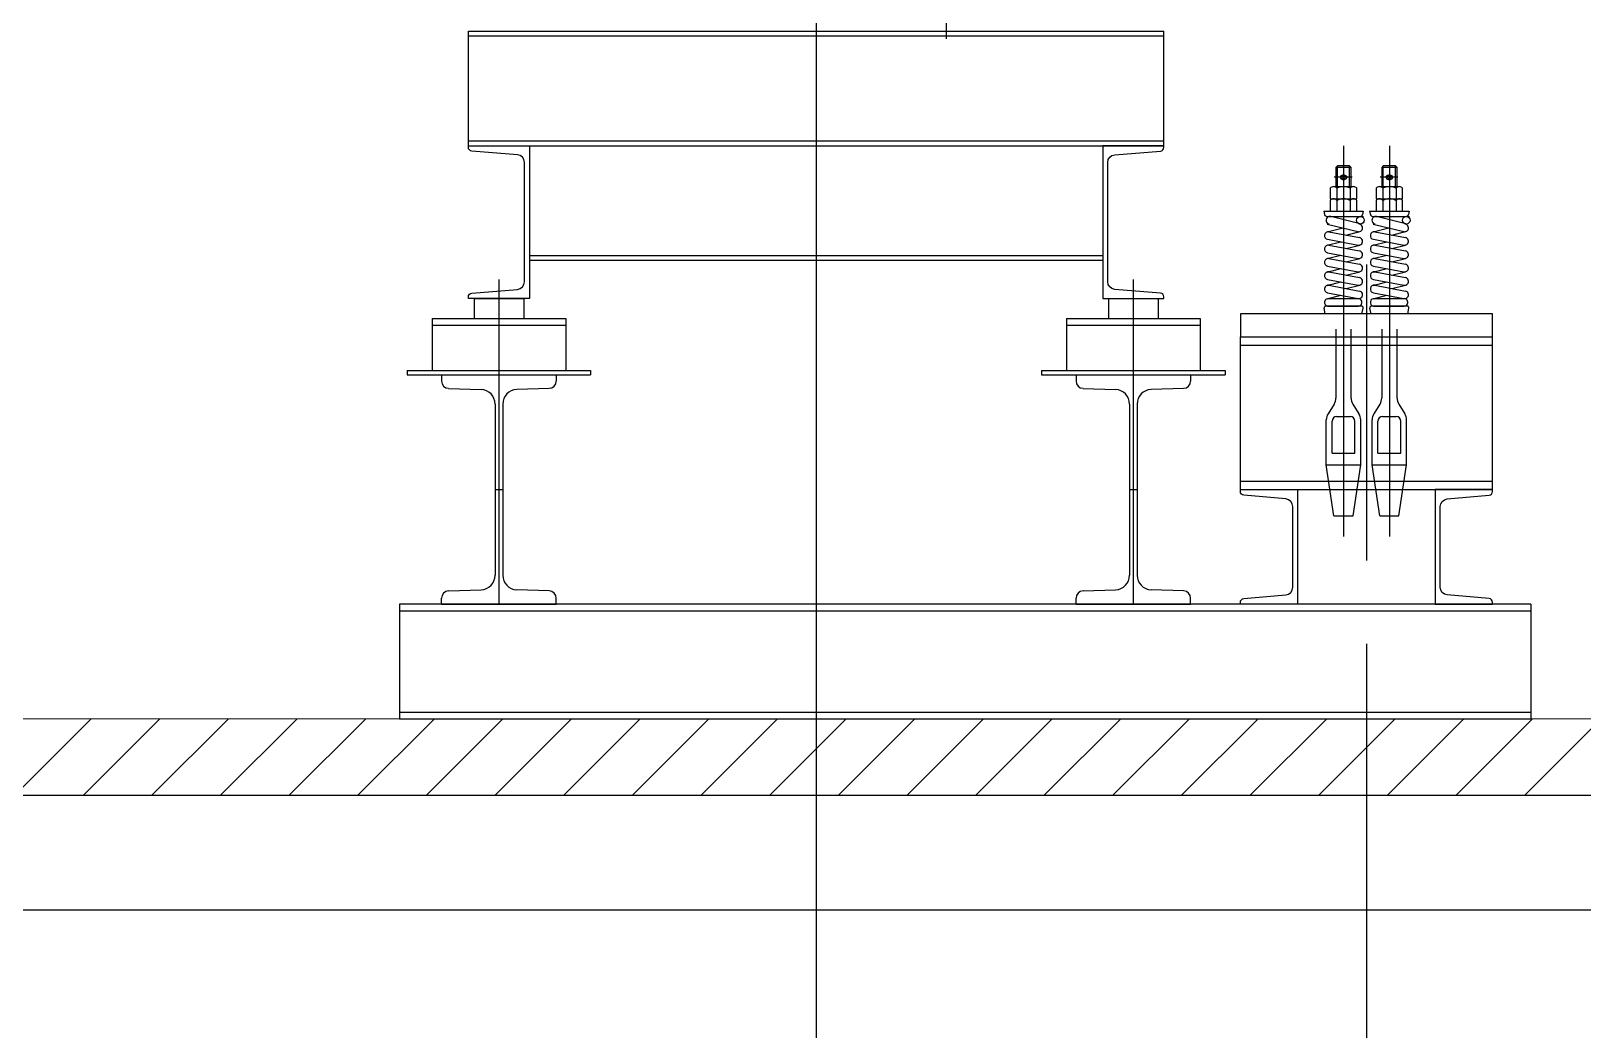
# Model space of a CAD drawing. Header units: millimetres. Extents: x 2370 to 266135, y -585395 to 33485.
# Drawn here: x 66628 to 68658, y 15019 to 16326 of the extents above; entities that cross this region are included whole.
import ezdxf
from ezdxf.lldxf.tags import DXFTag

# ---------------------------------------------------------------- set-up
doc = ezdxf.new("R2010")
doc.units = ezdxf.units.MM
doc.layers.add('0해치', color=253, linetype='Continuous', lineweight=9)
for name, color, linetype in [('1', 1, 'CENTER2'), ('A-CEN', 22, 'Continuous'), ('C', 1, 'CENTER'), ('HOI', 7, 'Continuous'), ('주단면도-1$0$A-FIN-TYP1', 6, 'Continuous'), ('주단면도-1$0$A-ST-CONC', 2, 'Continuous')]:
    doc.layers.add(name, color=color, linetype=linetype)
tags = doc.linetypes.add('CENTER', pattern=[2, 1.25, -0.25, 0.25, -0.25]).pattern_tags.tags
tags[10:11] = [DXFTag(74, 4), DXFTag(75, 0), DXFTag(340, '0'), DXFTag(46, 1.0), DXFTag(50, 0.0), DXFTag(44, 0.0), DXFTag(45, 0.0)]
tags[8:9] = [DXFTag(74, 4), DXFTag(75, 0), DXFTag(340, '0'), DXFTag(46, 1.0), DXFTag(50, 0.0), DXFTag(44, 0.0), DXFTag(45, 0.0)]
tags[6:7] = [DXFTag(74, 4), DXFTag(75, 0), DXFTag(340, '0'), DXFTag(46, 1.0), DXFTag(50, 0.0), DXFTag(44, 0.0), DXFTag(45, 0.0)]
tags[4:5] = [DXFTag(74, 4), DXFTag(75, 0), DXFTag(340, '0'), DXFTag(46, 1.0), DXFTag(50, 0.0), DXFTag(44, 0.0), DXFTag(45, 0.0)]
tags = doc.linetypes.add('CENTER2', pattern=[1.125, 0.75, -0.125, 0.125, -0.125]).pattern_tags.tags
tags[10:11] = [DXFTag(74, 4), DXFTag(75, 0), DXFTag(340, '0'), DXFTag(46, 1.0), DXFTag(50, 0.0), DXFTag(44, 0.0), DXFTag(45, 0.0)]
tags[8:9] = [DXFTag(74, 4), DXFTag(75, 0), DXFTag(340, '0'), DXFTag(46, 1.0), DXFTag(50, 0.0), DXFTag(44, 0.0), DXFTag(45, 0.0)]
tags[6:7] = [DXFTag(74, 4), DXFTag(75, 0), DXFTag(340, '0'), DXFTag(46, 1.0), DXFTag(50, 0.0), DXFTag(44, 0.0), DXFTag(45, 0.0)]
tags[4:5] = [DXFTag(74, 4), DXFTag(75, 0), DXFTag(340, '0'), DXFTag(46, 1.0), DXFTag(50, 0.0), DXFTag(44, 0.0), DXFTag(45, 0.0)]
tags = doc.linetypes.add('PHANTOM2', pattern=[1.25, 0.625, -0.125, 0.125, -0.125, 0.125, -0.125]).pattern_tags.tags
tags[14:15] = [DXFTag(74, 4), DXFTag(75, 0), DXFTag(340, '0'), DXFTag(46, 1.0), DXFTag(50, 0.0), DXFTag(44, 0.0), DXFTag(45, 0.0)]
tags[12:13] = [DXFTag(74, 4), DXFTag(75, 0), DXFTag(340, '0'), DXFTag(46, 1.0), DXFTag(50, 0.0), DXFTag(44, 0.0), DXFTag(45, 0.0)]
tags[10:11] = [DXFTag(74, 4), DXFTag(75, 0), DXFTag(340, '0'), DXFTag(46, 1.0), DXFTag(50, 0.0), DXFTag(44, 0.0), DXFTag(45, 0.0)]
tags[8:9] = [DXFTag(74, 4), DXFTag(75, 0), DXFTag(340, '0'), DXFTag(46, 1.0), DXFTag(50, 0.0), DXFTag(44, 0.0), DXFTag(45, 0.0)]
tags[6:7] = [DXFTag(74, 4), DXFTag(75, 0), DXFTag(340, '0'), DXFTag(46, 1.0), DXFTag(50, 0.0), DXFTag(44, 0.0), DXFTag(45, 0.0)]
tags[4:5] = [DXFTag(74, 4), DXFTag(75, 0), DXFTag(340, '0'), DXFTag(46, 1.0), DXFTag(50, 0.0), DXFTag(44, 0.0), DXFTag(45, 0.0)]

# ---------------------------------------------------------------- blocks, each defined once
blk = doc.blocks.new('sdfsdafsdafsdaf')
for p, q in [((-32.5, 50), (32.5, 50)), ((-32.5, 50), (-32.5, 24)), ((32.5, 50), (32.5, 24)), ((-87.5, 24), (87.5, 24)), ((-87.5, 24), (-87.5, -44)), ((87.5, 24), (87.5, -44)), ((-87.5, 15), (87.5, 15)), ((-120, -44), (120, -44)), ((-120, -44), (-120, -50)), ((-120, -50), (120, -50)), ((120, -44), (120, -50))]:
    blk.add_line(p, q)
at = {"layer": '1'}
blk.add_line((0, 75), (0, -75), dxfattribs=at)
blk = doc.blocks.new('I300x150')
for p, q in [((40620.9, 45840.5), (40770.9, 45840.5)), ((40620.9, 45840.5), (40620.9, 45832.5)), ((40695.9, 45840.5), (40695.9, 45540.5)), ((40770.9, 45840.5), (40770.9, 45832.5)), ((40630.1, 45823), (40672.6, 45821.5)), ((40761.7, 45823), (40719.2, 45821.5)), ((40690.9, 45802.5), (40690.9, 45578.5)), ((40700.9, 45802.5), (40700.9, 45578.5)), ((40690.9, 45690.5), (40700.9, 45690.5)), ((40620.9, 45540.5), (40620.9, 45548.5)), ((40630.1, 45558), (40672.6, 45559.5)), ((40761.7, 45558), (40719.2, 45559.5)), ((40770.9, 45540.5), (40770.9, 45548.5)), ((40620.9, 45540.5), (40770.9, 45540.5))]:
    blk.add_line(p, q)
for centre, radius, start, end in [((40630.4, 45832.5), 9.5, 180, 268), ((40761.4, 45832.5), 9.5, 272, 0), ((40671.9, 45802.5), 19, 0, 88), ((40719.9, 45802.5), 19, 92, 180), ((40671.9, 45578.5), 19, 272, 0), ((40719.9, 45578.5), 19, 180, 268), ((40630.4, 45548.5), 9.5, 92, 180), ((40761.4, 45548.5), 9.5, 0, 88)]:
    blk.add_arc(centre, radius, start, end)
blk = doc.blocks.new('SR2435423')
for name, p in [('sdfsdafsdafsdaf', (250930.1, 164795.8)), ('sdfsdafsdafsdaf', (251760.1, 164795.8)), ('I300x150', (210234.2, 118905.3)), ('I300x150', (211064.2, 118905.3))]:
    blk.add_blockref(name, p)
blk = doc.blocks.new('23423534')
at = {"color": 6, "linetype": 'PHANTOM2'}
for p, q in [((251417.6, 165155.1), (251415.6, 165153.1)), ((251435.6, 165153.1), (251415.6, 165153.1)), ((251415.6, 165153.1), (251415.6, 165127.9)), ((251433.6, 165155.1), (251417.6, 165155.1)), ((251417.6, 165127.9), (251417.6, 165155.1)), ((251435.6, 165153.1), (251433.6, 165155.1)), ((251433.6, 165127.9), (251433.6, 165155.1)), ((251435.6, 165127.9), (251435.6, 165153.1)), ((251477.6, 165155.1), (251475.6, 165153.1)), ((251495.6, 165153.1), (251475.6, 165153.1)), ((251475.6, 165153.1), (251475.6, 165127.9)), ((251493.6, 165155.1), (251477.6, 165155.1)), ((251477.6, 165127.9), (251477.6, 165155.1)), ((251495.6, 165153.1), (251493.6, 165155.1)), ((251493.6, 165127.9), (251493.6, 165155.1)), ((251495.6, 165127.9), (251495.6, 165153.1)), ((251436.8, 165140.1), (251413.5, 165140.1)), ((251423.3, 165142.4), (251427.9, 165142.4)), ((251427.9, 165137.8), (251423.3, 165137.8)), ((251496.8, 165140.1), (251473.5, 165140.1)), ((251483.3, 165142.4), (251487.9, 165142.4)), ((251487.9, 165137.8), (251483.3, 165137.8)), ((251408.3, 165125.9), (251408.3, 165111.9)), ((251408.3, 165111.9), (251442.9, 165111.9)), ((251408.3, 165109.9), (251408.3, 165095.9)), ((251412.6, 165127.9), (251438.6, 165127.9)), ((251417, 165125.9), (251417, 165111.9)), ((251417, 165109.9), (251417, 165095.9)), ((251434.3, 165125.9), (251434.3, 165111.9)), ((251434.3, 165109.9), (251434.3, 165095.9)), ((251442.9, 165111.9), (251442.9, 165125.9)), ((251442.9, 165095.9), (251442.9, 165109.9)), ((251468.3, 165125.9), (251468.3, 165111.9)), ((251468.3, 165111.9), (251502.9, 165111.9)), ((251468.3, 165109.9), (251468.3, 165095.9)), ((251472.6, 165127.9), (251498.6, 165127.9)), ((251477, 165125.9), (251477, 165111.9)), ((251477, 165109.9), (251477, 165095.9)), ((251494.3, 165125.9), (251494.3, 165111.9)), ((251494.3, 165109.9), (251494.3, 165095.9)), ((251502.9, 165111.9), (251502.9, 165125.9)), ((251502.9, 165095.9), (251502.9, 165109.9)), ((251399.7, 165095.9), (251400.7, 165091.3)), ((251399.7, 165095.9), (251451.5, 165095.9)), ((251403.7, 165088.9), (251451.8, 165088.9)), ((251448.9, 165078.7), (251408.9, 165088.7)), ((251451.5, 165095.9), (251450.5, 165091.3)), ((251459.7, 165095.9), (251460.7, 165091.3)), ((251459.7, 165095.9), (251511.5, 165095.9)), ((251463.7, 165088.9), (251511.8, 165088.9)), ((251508.9, 165078.7), (251468.9, 165088.7)), ((251511.5, 165095.9), (251510.5, 165091.3)), ((251404.4, 165079), (251444.4, 165069)), ((251404.4, 165068.7), (251425, 165073.9)), ((251406.5, 165068.8), (251446.5, 165061.3)), ((251429, 165064.6), (251446.8, 165069)), ((251464.4, 165079), (251504.4, 165069)), ((251464.4, 165068.7), (251485, 165073.9)), ((251466.5, 165068.8), (251506.5, 165061.3)), ((251489, 165064.6), (251506.8, 165069)), ((251404.4, 165051.2), (251422.2, 165055.7)), ((251404.7, 165059), (251444.7, 165051.5)), ((251406.5, 165051.3), (251446.5, 165043.8)), ((251429, 165047.1), (251446.8, 165051.5)), ((251464.4, 165051.2), (251482.2, 165055.7)), ((251464.7, 165059), (251504.7, 165051.5)), ((251466.5, 165051.3), (251506.5, 165043.8)), ((251489, 165047.1), (251506.8, 165051.5)), ((251404.4, 165033.7), (251422.2, 165038.2)), ((251404.7, 165041.5), (251444.7, 165034)), ((251406.5, 165033.8), (251446.5, 165026.3)), ((251429, 165029.6), (251446.8, 165034)), ((251464.4, 165033.7), (251482.2, 165038.2)), ((251464.7, 165041.5), (251504.7, 165034)), ((251466.5, 165033.8), (251506.5, 165026.3)), ((251489, 165029.6), (251506.8, 165034)), ((251404.4, 165016.2), (251422.2, 165020.7)), ((251404.7, 165024), (251444.7, 165016.5)), ((251406.5, 165016.3), (251446.5, 165008.8)), ((251429, 165012.1), (251446.8, 165016.5)), ((251464.4, 165016.2), (251482.2, 165020.7)), ((251464.7, 165024), (251504.7, 165016.5)), ((251466.5, 165016.3), (251506.5, 165008.8)), ((251489, 165012.1), (251506.8, 165016.5)), ((251404.4, 164998.7), (251422.2, 165003.2)), ((251404.7, 165006.5), (251444.7, 164999)), ((251404.7, 164989), (251444.7, 164981.5)), ((251406.5, 164998.8), (251446.5, 164991.3)), ((251429, 164994.6), (251446.8, 164999)), ((251464.4, 164998.7), (251482.2, 165003.2)), ((251464.7, 165006.5), (251504.7, 164999)), ((251464.7, 164989), (251504.7, 164981.5)), ((251466.5, 164998.8), (251506.5, 164991.3)), ((251489, 164994.6), (251506.8, 164999)), ((251401.6, 164961.5), (251400.1, 164969.1)), ((251449.2, 164971.5), (251402.1, 164971.5)), ((251404.4, 164981.2), (251422.2, 164985.7)), ((251404.7, 164971.5), (251443.8, 164971.6)), ((251405.6, 164981.4), (251445.6, 164981.4)), ((251449.6, 164961.5), (251451.1, 164969.1)), ((251461.6, 164961.5), (251460.1, 164969.1)), ((251509.2, 164971.5), (251462.1, 164971.5)), ((251464.4, 164981.2), (251482.2, 164985.7)), ((251464.7, 164971.5), (251503.8, 164971.6)), ((251465.6, 164981.4), (251505.6, 164981.4)), ((251509.6, 164961.5), (251511.1, 164969.1)), ((251449.6, 164961.5), (251401.6, 164961.5)), ((251509.6, 164961.5), (251461.6, 164961.5)), ((251415.6, 164941.5), (251415.6, 164851.3)), ((251435.6, 164851.3), (251435.6, 164941.5)), ((251475.6, 164941.5), (251475.6, 164851.3)), ((251495.6, 164851.3), (251495.6, 164941.5)), ((251413.3, 164843.3), (251405.4, 164830.6)), ((251416.6, 164827), (251434.6, 164827)), ((251437.9, 164843.3), (251445.8, 164830.6)), ((251473.3, 164843.3), (251465.4, 164830.6)), ((251476.6, 164827), (251494.6, 164827)), ((251497.9, 164843.3), (251505.8, 164830.6)), ((251403.1, 164764), (251403.1, 164822.7)), ((251410.6, 164779), (251410.6, 164821)), ((251440.6, 164779), (251440.6, 164821)), ((251448.1, 164764), (251448.1, 164822.7)), ((251463.1, 164764), (251463.1, 164822.7)), ((251470.6, 164779), (251470.6, 164821)), ((251500.6, 164779), (251500.6, 164821)), ((251508.1, 164764), (251508.1, 164822.7)), ((251413.1, 164697), (251403.1, 164764)), ((251403.1, 164764), (251448.1, 164764)), ((251410.6, 164779), (251440.6, 164779)), ((251438.1, 164697), (251448.1, 164764)), ((251473.1, 164697), (251463.1, 164764)), ((251463.1, 164764), (251508.1, 164764)), ((251470.6, 164779), (251500.6, 164779)), ((251498.1, 164697), (251508.1, 164764)), ((251413.1, 164697), (251438.1, 164697)), ((251473.1, 164697), (251498.1, 164697))]:
    blk.add_line(p, q, dxfattribs=at)
at = {"color": 1, "linetype": 'CENTER', "ltscale": 0.5}
blk.add_line((251455.6, 165026.2), (251455.6, 164638.6), dxfattribs=at)
at = {"color": 6, "linetype": 'PHANTOM2'}
for centre, radius in [((251425.6, 165140.1), 2.3), ((251485.6, 165140.1), 2.3), ((251447.7, 165083.9), 5), ((251507.7, 165083.9), 5)]:
    blk.add_circle(centre, radius, dxfattribs=at)
for centre, radius, start, end in [((251423.3, 165140.1), 2.3, 90, 270), ((251425.6, 165140.1), 3.25, 45.0475, 134.9525), ((251425.6, 165140.1), 3.25, 225.0475, 314.9525), ((251427.9, 165140.1), 2.3, 270, 90), ((251483.3, 165140.1), 2.3, 90, 270), ((251485.6, 165140.1), 3.25, 45.0475, 134.9525), ((251485.6, 165140.1), 3.25, 225.0475, 314.9525), ((251487.9, 165140.1), 2.3, 270, 90), ((251412.6, 165122.2), 5.68, 40.3657, 139.6343), ((251412.6, 165106.2), 5.68, 40.3657, 139.6343), ((251425.6, 165108.2), 19.7, 63.9624, 116.0376), ((251425.6, 165092.2), 19.7, 63.9624, 116.0376), ((251438.6, 165122.2), 5.68, 40.3657, 139.6343), ((251438.6, 165106.2), 5.68, 40.3657, 139.6343), ((251472.6, 165122.2), 5.68, 40.3657, 139.6343), ((251472.6, 165106.2), 5.68, 40.3657, 139.6343), ((251485.6, 165108.2), 19.7, 63.9624, 116.0376), ((251485.6, 165092.2), 19.7, 63.9624, 116.0376), ((251498.6, 165122.2), 5.68, 40.3657, 139.6343), ((251498.6, 165106.2), 5.68, 40.3657, 139.6343), ((251403.7, 165091.9), 3, 192.0948, 270), ((251407.7, 165083.9), 5, 75.5225, 255.9638), ((251447.6, 165091.9), 3, 270, 347.9052), ((251463.7, 165091.9), 3, 192.0948, 270), ((251467.7, 165083.9), 5, 75.5225, 255.9638), ((251507.6, 165091.9), 3, 270, 347.9052), ((251405.6, 165063.9), 5, 79.3803, 259.3803), ((251445.6, 165073.9), 5, 255.9638, 79.3803), ((251465.6, 165063.9), 5, 79.3803, 259.3803), ((251505.6, 165073.9), 5, 255.9638, 79.3803), ((251405.6, 165046.4), 5, 79.3803, 259.3803), ((251445.6, 165056.4), 5, 259.3803, 79.3803), ((251465.6, 165046.4), 5, 79.3803, 259.3803), ((251505.6, 165056.4), 5, 259.3803, 79.3803), ((251405.6, 165028.9), 5, 79.3803, 259.3803), ((251445.6, 165038.9), 5, 259.3803, 79.3803), ((251465.6, 165028.9), 5, 79.3803, 259.3803), ((251505.6, 165038.9), 5, 259.3803, 79.3803), ((251405.6, 165011.4), 5, 79.3803, 259.3803), ((251445.6, 165021.4), 5, 259.3803, 79.3803), ((251445.6, 165003.9), 5, 259.3803, 79.3803), ((251465.6, 165011.4), 5, 79.3803, 259.3803), ((251505.6, 165021.4), 5, 259.3803, 79.3803), ((251505.6, 165003.9), 5, 259.3803, 79.3803), ((251405.6, 164993.9), 5, 79.3803, 259.3803), ((251445.6, 164986.4), 5, 259.3803, 79.3803), ((251465.6, 164993.9), 5, 79.3803, 259.3803), ((251505.6, 164986.4), 5, 259.3803, 79.3803), ((251402.1, 164969.5), 2, 90, 191.3099), ((251405.6, 164976.4), 5, 79.3803, 259.3803), ((251444.7, 164976.5), 5, 259.3803, 79.3803), ((251449.2, 164969.5), 2, 348.6901, 90), ((251462.1, 164969.5), 2, 90, 191.3099), ((251465.6, 164976.4), 5, 79.3803, 259.3803), ((251504.7, 164976.5), 5, 259.3803, 79.3803), ((251509.2, 164969.5), 2, 348.6901, 90), ((251400.6, 164851.3), 15, 327.9946, 0), ((251450.6, 164851.3), 15, 180, 212.0054), ((251460.6, 164851.3), 15, 327.9946, 0), ((251510.6, 164851.3), 15, 180, 212.0054), ((251418.1, 164822.7), 15, 147.9946, 180), ((251416.6, 164821), 6, 90, 180), ((251434.6, 164821), 6, 0, 90), ((251433.1, 164822.7), 15, 0, 32.0054), ((251478.1, 164822.7), 15, 147.9946, 180), ((251476.6, 164821), 6, 90, 180), ((251494.6, 164821), 6, 0, 90), ((251493.1, 164822.7), 15, 0, 32.0054)]:
    blk.add_arc(centre, radius, start, end, dxfattribs=at)
at = {"layer": 'HOI', "color": 1, "linetype": 'CENTER'}
for p, q in [((251425.6, 165181.5), (251425.6, 164670)), ((251485.6, 165181.5), (251485.6, 164670))]:
    blk.add_line(p, q, dxfattribs=at)
blk = doc.blocks.new('2s23423')
at = {"layer": 'C'}
blk.add_line((80269, 174122.6), (80269, 173392.3), dxfattribs=at)
blk = doc.blocks.new('A$C436B2584')
for p, q in [((1390, 900), (480, 900)), ((480, 750), (480, 900)), ((1390, 893.5), (480, 893.5)), ((1390, 750), (1390, 900)), ((1390, 756.5), (480, 756.5)), ((1390, 750), (480, 750)), ((1390, 750), (480, 750)), ((1310, 606.5), (560, 606.5)), ((1310, 600), (560, 600)), ((50, 300), (50, 500)), ((380, 500), (50, 500)), ((380, 489), (50, 489)), ((380, 300), (380, 500)), ((380, 311), (50, 311)), ((380, 300), (50, 300)), ((0, 150), (1480, 150)), ((0, 150), (0, 0)), ((1480, 150), (1480, 0)), ((0, 141), (1480, 141)), ((1480, 9), (0, 9)), ((1480, 0), (0, 0))]:
    blk.add_line(p, q)
for points in [[(480, 550), (480, 552.1, -0.388879), (484.6, 557.1), (544.4, 561.9, 0.388879), (553.5, 571.9), (553.5, 728.1, 0.388879), (544.4, 738.1), (484.6, 742.9, -0.388879), (480, 747.9), (480, 750), (560, 750), (560, 550)], [(1390, 550), (1390, 552.1, 0.388879), (1385.4, 557.1), (1325.6, 561.9, -0.388879), (1316.5, 571.9), (1316.5, 728.1, -0.388879), (1325.6, 738.1), (1385.4, 742.9, 0.388879), (1390, 747.9), (1390, 750), (1310, 750), (1310, 550)]]:
    blk.add_lwpolyline(points, format="xyb", close=True)
blk.add_lwpolyline([(380, 530), (380, 500), (50, 500), (50, 530)], close=True)
for points in [[(125, 150), (50, 150), (50, 152.4, -0.388879), (54.6, 157.4), (109.4, 162.2, 0.388879), (118.5, 172.2), (118.5, 277.8, 0.388879), (109.4, 287.8), (54.6, 292.6, -0.388879), (50, 297.6), (50, 300), (125, 300), (125, 150)], [(305, 150), (380, 150), (380, 152.4, 0.388879), (375.4, 157.4), (320.6, 162.2, -0.388879), (311.5, 172.2), (311.5, 277.8, -0.388879), (320.6, 287.8), (375.4, 292.6, 0.388879), (380, 297.6), (380, 300), (305, 300), (305, 150)]]:
    blk.add_lwpolyline(points, format="xyb")
at = {"xscale": -1, "rotation": 359.9999999999999}
for name, p in [('2s23423', (81034, -172502.7)), ('23423534', (251670.6, -164431.5)), ('SR2435423', (252280.1, -164295.8))]:
    blk.add_blockref(name, p, dxfattribs=at)

msp = doc.modelspace()

# ---------------------------------------------------------------- hatches: boundary and pattern name
at = {"layer": '0해치', "transparency": 33554687}
h = msp.add_hatch(dxfattribs=at)
h.set_pattern_fill('ANSI31', color=3, scale=20, style=0)
h.set_pattern_definition([(45, (258109.566, 662846.55), (-44.9012806, 44.9012806), [])])
h.paths.add_polyline_path([(70355.1, 15426.2), (64804.6, 15426.2), (64804.6, 15326.2), (70355.1, 15326.2)])

# ---------------------------------------------------------------- linework, layer by layer
at = {"color": 6}
for p, q in [((67655.1, 17198.8), (67655.1, 106.4)), ((68375.1, 15524.2), (68375.1, 85.7))]:
    msp.add_line(p, q, dxfattribs=at)
at = {"layer": '0해치', "color": 3, "transparency": 33554687}
msp.add_lwpolyline([(70355.1, 15426.2), (64804.6, 15426.2), (64804.6, 15326.2), (70355.1, 15326.2)], close=True, dxfattribs=at)
at = {"layer": 'A-CEN'}
msp.add_line((60783.6, 15176.2), (75841.3, 15176.2), dxfattribs=at)
at = {"layer": '주단면도-1$0$A-FIN-TYP1'}
msp.add_line((64804.6, 15326.2), (70554.6, 15326.2), dxfattribs=at)
at = {"layer": '주단면도-1$0$A-ST-CONC'}
msp.add_line((64804.6, 15176.2), (70554.6, 15176.2), dxfattribs=at)

# ---------------------------------------------------------------- block references
at = {"ltscale": 600, "xscale": -1}
msp.add_blockref('A$C436B2584', (68590.1, 15426.2), dxfattribs=at)

doc.saveas('drawing.dxf')
